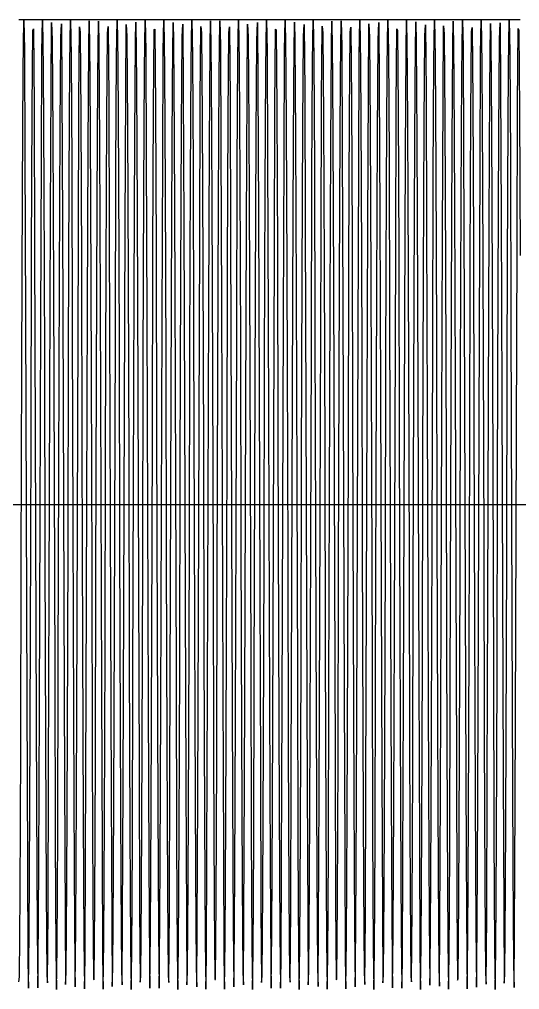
# Model space of a CAD drawing. Header units: metres. Extents: x 5 to 509, y -1 to 159.
# Drawn here: x 130.35 to 138.59, y 121 to 137 of the extents above; entities that cross this region are included whole.
import ezdxf

# ---------------------------------------------------------------- set-up
doc = ezdxf.new("R2010")
doc.units = ezdxf.units.M
doc.linetypes.add('DASHED', pattern=[0.6, 0.35, -0.25])
doc.layers.add('BASE', color=8, linetype='Continuous')
doc.layers.add('WAVE', color=7, linetype='Continuous')

msp = doc.modelspace()

# ---------------------------------------------------------------- linework, layer by layer
at = {"layer": 'BASE'}
msp.add_line((29, 129), (501, 129), dxfattribs=at)
at = {"layer": 'WAVE', "linetype": 'DASHED'}
msp.add_lwpolyline([(130.342, 137), (130.352, 137), (130.362, 137), (130.372, 137), (130.382, 137), (130.392, 137), (130.402, 137), (130.412, 137), (130.422, 137), (130.432, 137), (130.442, 137), (130.452, 137), (130.462, 137), (130.472, 137), (130.482, 137), (130.492, 137), (130.502, 137), (130.512, 137), (130.522, 137), (130.532, 137), (130.542, 137), (130.552, 137), (130.562, 137), (130.572, 137), (130.582, 137), (130.592, 137), (130.602, 137), (130.612, 137), (130.622, 137), (130.632, 137), (130.642, 137), (130.652, 137), (130.662, 137), (130.672, 137), (130.682, 137), (130.692, 137), (130.702, 137), (130.712, 137), (130.722, 137), (130.732, 137), (130.742, 137), (130.752, 137), (130.762, 137), (130.772, 137), (130.782, 137), (130.792, 137), (130.802, 137), (130.812, 137), (130.822, 137), (130.832, 137), (130.842, 137), (130.852, 137), (130.862, 137), (130.872, 137), (130.882, 137), (130.892, 137), (130.902, 137), (130.912, 137), (130.922, 137), (130.932, 137), (130.942, 137), (130.952, 137), (130.962, 137), (130.972, 137), (130.982, 137), (130.992, 137), (131.002, 137), (131.012, 137), (131.022, 137), (131.032, 137), (131.042, 137), (131.052, 137), (131.062, 137), (131.072, 137), (131.082, 137), (131.092, 137), (131.102, 137), (131.112, 137), (131.122, 137), (131.132, 137), (131.142, 137), (131.152, 137), (131.162, 137), (131.172, 137), (131.182, 137), (131.192, 137), (131.202, 137), (131.212, 137), (131.222, 137), (131.232, 137), (131.242, 137), (131.252, 137), (131.262, 137), (131.272, 137), (131.282, 137), (131.292, 137), (131.302, 137), (131.312, 137), (131.322, 137), (131.332, 137), (131.342, 137), (131.352, 137), (131.362, 137), (131.372, 137), (131.382, 137), (131.392, 137), (131.402, 137), (131.412, 137), (131.422, 137), (131.432, 137), (131.442, 137), (131.452, 137), (131.462, 137), (131.472, 137), (131.482, 137), (131.492, 137), (131.502, 137), (131.512, 137), (131.522, 137), (131.532, 137), (131.542, 137), (131.552, 137), (131.562, 137), (131.572, 137), (131.582, 137), (131.592, 137), (131.602, 137), (131.612, 137), (131.622, 137), (131.632, 137), (131.642, 137), (131.652, 137), (131.662, 137), (131.672, 137), (131.682, 137), (131.692, 137), (131.702, 137), (131.712, 137), (131.722, 137), (131.732, 137), (131.742, 137), (131.752, 137), (131.762, 137), (131.772, 137), (131.782, 137), (131.792, 137), (131.802, 137), (131.812, 137), (131.822, 137), (131.832, 137), (131.842, 137), (131.852, 137), (131.862, 137), (131.872, 137), (131.882, 137), (131.892, 137), (131.902, 137), (131.912, 137), (131.922, 137), (131.932, 137), (131.942, 137), (131.952, 137), (131.962, 137), (131.972, 137), (131.982, 137), (131.992, 137), (132.002, 137), (132.012, 137), (132.022, 137), (132.032, 137), (132.042, 137), (132.052, 137), (132.062, 137), (132.072, 137), (132.082, 137), (132.092, 137), (132.102, 137), (132.112, 137), (132.122, 137), (132.132, 137), (132.142, 137), (132.152, 137), (132.162, 137), (132.172, 137), (132.182, 137), (132.192, 137), (132.202, 137), (132.212, 137), (132.222, 137), (132.232, 137), (132.242, 137), (132.252, 137), (132.262, 137), (132.272, 137), (132.282, 137), (132.292, 137), (132.302, 137), (132.312, 137), (132.322, 137), (132.332, 137), (132.342, 137), (132.352, 137), (132.362, 137), (132.372, 137), (132.382, 137), (132.392, 137), (132.402, 137), (132.412, 137), (132.422, 137), (132.432, 137), (132.442, 137), (132.452, 137), (132.462, 137), (132.472, 137), (132.482, 137), (132.492, 137), (132.502, 137), (132.512, 137), (132.522, 137), (132.532, 137), (132.542, 137), (132.552, 137), (132.562, 137), (132.572, 137), (132.582, 137), (132.592, 137), (132.602, 137), (132.612, 137), (132.622, 137), (132.632, 137), (132.642, 137), (132.652, 137), (132.662, 137), (132.672, 137), (132.682, 137), (132.692, 137), (132.702, 137), (132.712, 137), (132.722, 137), (132.732, 137), (132.742, 137), (132.752, 137), (132.762, 137), (132.772, 137), (132.782, 137), (132.792, 137), (132.802, 137), (132.812, 137), (132.822, 137), (132.832, 137), (132.842, 137), (132.852, 137), (132.862, 137), (132.872, 137), (132.882, 137), (132.892, 137), (132.902, 137), (132.912, 137), (132.922, 137), (132.932, 137), (132.942, 137), (132.952, 137), (132.962, 137), (132.972, 137), (132.982, 137), (132.992, 137), (133.002, 137), (133.012, 137), (133.022, 137), (133.032, 137), (133.042, 137), (133.052, 137), (133.062, 137), (133.072, 137), (133.082, 137), (133.092, 137), (133.102, 137), (133.112, 137), (133.122, 137), (133.132, 137), (133.142, 137), (133.152, 137), (133.162, 137), (133.172, 137), (133.182, 137), (133.192, 137), (133.202, 137), (133.212, 137), (133.222, 137), (133.232, 137), (133.242, 137), (133.252, 137), (133.262, 137), (133.272, 137), (133.282, 137), (133.292, 137), (133.302, 137), (133.312, 137), (133.322, 137), (133.332, 137), (133.342, 137), (133.352, 137), (133.362, 137), (133.372, 137), (133.382, 137), (133.392, 137), (133.402, 137), (133.412, 137), (133.422, 137), (133.432, 137), (133.442, 137), (133.452, 137), (133.462, 137), (133.472, 137), (133.482, 137), (133.492, 137), (133.502, 137), (133.512, 137), (133.522, 137), (133.532, 137), (133.542, 137), (133.552, 137), (133.562, 137), (133.572, 137), (133.582, 137), (133.592, 137), (133.602, 137), (133.612, 137), (133.622, 137), (133.632, 137), (133.642, 137), (133.652, 137), (133.662, 137), (133.672, 137), (133.682, 137), (133.692, 137), (133.702, 137), (133.712, 137), (133.722, 137), (133.732, 137), (133.742, 137), (133.752, 137), (133.762, 137), (133.772, 137), (133.782, 137), (133.792, 137), (133.802, 137), (133.812, 137), (133.822, 137), (133.832, 137), (133.842, 137), (133.852, 137), (133.862, 137), (133.872, 137), (133.882, 137), (133.892, 137), (133.902, 137), (133.912, 137), (133.922, 137), (133.932, 137), (133.942, 137), (133.952, 137), (133.962, 137), (133.972, 137), (133.982, 137), (133.992, 137), (134.002, 137), (134.012, 137), (134.022, 137), (134.032, 137), (134.042, 137), (134.052, 137), (134.062, 137), (134.072, 137), (134.082, 137), (134.092, 137), (134.102, 137), (134.112, 137), (134.122, 137), (134.132, 137), (134.142, 137), (134.152, 137), (134.162, 137), (134.172, 137), (134.182, 137), (134.192, 137), (134.202, 137), (134.212, 137), (134.222, 137), (134.232, 137), (134.242, 137), (134.252, 137), (134.262, 137), (134.272, 137), (134.282, 137), (134.292, 137), (134.302, 137), (134.312, 137), (134.322, 137), (134.332, 137), (134.342, 137), (134.352, 137), (134.362, 137), (134.372, 137), (134.382, 137), (134.392, 137), (134.402, 137), (134.412, 137), (134.422, 137), (134.432, 137), (134.442, 137), (134.452, 137), (134.462, 137), (134.472, 137), (134.482, 137), (134.492, 137), (134.502, 137), (134.512, 137), (134.522, 137), (134.532, 137), (134.542, 137), (134.552, 137), (134.562, 137), (134.572, 137), (134.582, 137), (134.592, 137), (134.602, 137), (134.612, 137), (134.622, 137), (134.632, 137), (134.642, 137), (134.652, 137), (134.662, 137), (134.672, 137), (134.682, 137), (134.692, 137), (134.702, 137), (134.712, 137), (134.722, 137), (134.732, 137), (134.742, 137), (134.752, 137), (134.762, 137), (134.772, 137), (134.782, 137), (134.792, 137), (134.802, 137), (134.812, 137), (134.822, 137), (134.832, 137), (134.842, 137), (134.852, 137), (134.862, 137), (134.872, 137), (134.882, 137), (134.892, 137), (134.902, 137), (134.912, 137), (134.922, 137), (134.932, 137), (134.942, 137), (134.952, 137), (134.962, 137), (134.972, 137), (134.982, 137), (134.992, 137), (135.002, 137), (135.012, 137), (135.022, 137), (135.032, 137), (135.042, 137), (135.052, 137), (135.062, 137), (135.072, 137), (135.082, 137), (135.092, 137), (135.102, 137), (135.112, 137), (135.122, 137), (135.132, 137), (135.142, 137), (135.152, 137), (135.162, 137), (135.172, 137), (135.182, 137), (135.192, 137), (135.202, 137), (135.212, 137), (135.222, 137), (135.232, 137), (135.242, 137), (135.252, 137), (135.262, 137), (135.272, 137), (135.282, 137), (135.292, 137), (135.302, 137), (135.312, 137), (135.322, 137), (135.332, 137), (135.342, 137), (135.352, 137), (135.362, 137), (135.372, 137), (135.382, 137), (135.392, 137), (135.402, 137), (135.412, 137), (135.422, 137), (135.432, 137), (135.442, 137), (135.452, 137), (135.462, 137), (135.472, 137), (135.482, 137), (135.492, 137), (135.502, 137), (135.512, 137), (135.522, 137), (135.532, 137), (135.542, 137), (135.552, 137), (135.562, 137), (135.572, 137), (135.582, 137), (135.592, 137), (135.602, 137), (135.612, 137), (135.622, 137), (135.632, 137), (135.642, 137), (135.652, 137), (135.662, 137), (135.672, 137), (135.682, 137), (135.692, 137), (135.702, 137), (135.712, 137), (135.722, 137), (135.732, 137), (135.742, 137), (135.752, 137), (135.762, 137), (135.772, 137), (135.782, 137), (135.792, 137), (135.802, 137), (135.812, 137), (135.822, 137), (135.832, 137), (135.842, 137), (135.852, 137), (135.862, 137), (135.872, 137), (135.882, 137), (135.892, 137), (135.902, 137), (135.912, 137), (135.922, 137), (135.932, 137), (135.942, 137), (135.952, 137), (135.962, 137), (135.972, 137), (135.982, 137), (135.992, 137), (136.002, 137), (136.012, 137), (136.022, 137), (136.032, 137), (136.042, 137), (136.052, 137), (136.062, 137), (136.072, 137), (136.082, 137), (136.092, 137), (136.102, 137), (136.112, 137), (136.122, 137), (136.132, 137), (136.142, 137), (136.152, 137), (136.162, 137), (136.172, 137), (136.182, 137), (136.192, 137), (136.202, 137), (136.212, 137), (136.222, 137), (136.232, 137), (136.242, 137), (136.252, 137), (136.262, 137), (136.272, 137), (136.282, 137), (136.292, 137), (136.302, 137), (136.312, 137), (136.322, 137), (136.332, 137), (136.342, 137), (136.352, 137), (136.362, 137), (136.372, 137), (136.382, 137), (136.392, 137), (136.402, 137), (136.412, 137), (136.422, 137), (136.432, 137), (136.442, 137), (136.452, 137), (136.462, 137), (136.472, 137), (136.482, 137), (136.492, 137), (136.502, 137), (136.512, 137), (136.522, 137), (136.532, 137), (136.542, 137), (136.552, 137), (136.562, 137), (136.572, 137), (136.582, 137), (136.592, 137), (136.602, 137), (136.612, 137), (136.622, 137), (136.632, 137), (136.642, 137), (136.652, 137), (136.662, 137), (136.672, 137), (136.682, 137), (136.692, 137), (136.702, 137), (136.712, 137), (136.722, 137), (136.732, 137), (136.742, 137), (136.752, 137), (136.762, 137), (136.772, 137), (136.782, 137), (136.792, 137), (136.802, 137), (136.812, 137), (136.822, 137), (136.832, 137), (136.842, 137), (136.852, 137), (136.862, 137), (136.872, 137), (136.882, 137), (136.892, 137), (136.902, 137), (136.912, 137), (136.922, 137), (136.932, 137), (136.942, 137), (136.952, 137), (136.962, 137), (136.972, 137), (136.982, 137), (136.992, 137), (137.002, 137), (137.012, 137), (137.022, 137), (137.032, 137), (137.042, 137), (137.052, 137), (137.062, 137), (137.072, 137), (137.082, 137), (137.092, 137), (137.102, 137), (137.112, 137), (137.122, 137), (137.132, 137), (137.142, 137), (137.152, 137), (137.162, 137), (137.172, 137), (137.182, 137), (137.192, 137), (137.202, 137), (137.212, 137), (137.222, 137), (137.232, 137), (137.242, 137), (137.252, 137), (137.262, 137), (137.272, 137), (137.282, 137), (137.292, 137), (137.302, 137), (137.312, 137), (137.322, 137), (137.332, 137), (137.342, 137), (137.352, 137), (137.362, 137), (137.372, 137), (137.382, 137), (137.392, 137), (137.402, 137), (137.412, 137), (137.422, 137), (137.432, 137), (137.442, 137), (137.452, 137), (137.462, 137), (137.472, 137), (137.482, 137), (137.492, 137), (137.502, 137), (137.512, 137), (137.522, 137), (137.532, 137), (137.542, 137), (137.552, 137), (137.562, 137), (137.572, 137), (137.582, 137), (137.592, 137), (137.602, 137), (137.612, 137), (137.622, 137), (137.632, 137), (137.642, 137), (137.652, 137), (137.662, 137), (137.672, 137), (137.682, 137), (137.692, 137), (137.702, 137), (137.712, 137), (137.722, 137), (137.732, 137), (137.742, 137), (137.752, 137), (137.762, 137), (137.772, 137), (137.782, 137), (137.792, 137), (137.802, 137), (137.812, 137), (137.822, 137), (137.832, 137), (137.842, 137), (137.852, 137), (137.862, 137), (137.872, 137), (137.882, 137), (137.892, 137), (137.902, 137), (137.912, 137), (137.922, 137), (137.932, 137), (137.942, 137), (137.952, 137), (137.962, 137), (137.972, 137), (137.982, 137), (137.992, 137), (138.002, 137), (138.012, 137), (138.022, 137), (138.032, 137), (138.042, 137), (138.052, 137), (138.062, 137), (138.072, 137), (138.082, 137), (138.092, 137), (138.102, 137), (138.112, 137), (138.122, 137), (138.132, 137), (138.142, 137), (138.152, 137), (138.162, 137), (138.172, 137), (138.182, 137), (138.192, 137), (138.202, 137), (138.212, 137), (138.222, 137), (138.232, 137), (138.242, 137), (138.252, 137), (138.262, 137), (138.272, 137), (138.282, 137), (138.292, 137), (138.302, 137), (138.312, 137), (138.322, 137), (138.332, 137), (138.342, 137), (138.352, 137), (138.362, 137), (138.372, 137), (138.382, 137), (138.392, 137), (138.402, 137), (138.412, 137), (138.422, 137), (138.432, 137), (138.442, 137), (138.452, 137), (138.462, 137), (138.472, 137), (138.482, 137), (138.492, 137), (138.502, 137), (138.512, 137), (138.522, 137), (138.532, 137), (138.542, 137), (138.552, 137), (138.562, 137), (138.572, 137), (138.582, 137), (138.592, 137), (138.602, 137)], dxfattribs=at)
at = {"layer": 'WAVE'}
msp.add_lwpolyline([(130.342, 121.128), (130.352, 121.209), (130.362, 122.572), (130.372, 124.993), (130.382, 128.072), (130.392, 131.304), (130.402, 134.157), (130.412, 136.162), (130.422, 136.989), (130.432, 136.501), (130.442, 134.779), (130.452, 132.107), (130.462, 128.923), (130.472, 125.752), (130.482, 123.116), (130.492, 121.447), (130.502, 121.021), (130.512, 121.907), (130.522, 123.961), (130.532, 126.843), (130.542, 130.08), (130.552, 133.139), (130.562, 135.518), (130.572, 136.824), (130.582, 136.843), (130.592, 135.572), (130.602, 133.22), (130.612, 130.173), (130.622, 126.934), (130.632, 124.034), (130.642, 121.952), (130.652, 121.028), (130.662, 121.417), (130.672, 123.052), (130.682, 125.667), (130.692, 128.829), (130.702, 132.02), (130.712, 134.714), (130.722, 136.468), (130.732, 136.993), (130.742, 136.204), (130.752, 134.229), (130.762, 131.394), (130.772, 128.166), (130.782, 125.074), (130.792, 122.629), (130.802, 121.231), (130.812, 121.112), (130.822, 122.29), (130.832, 124.572), (130.842, 127.582), (130.852, 130.826), (130.862, 133.769), (130.872, 135.928), (130.882, 136.947), (130.892, 136.659), (130.902, 135.11), (130.912, 132.557), (130.922, 129.418), (130.932, 126.211), (130.942, 123.462), (130.952, 121.625), (130.962, 121), (130.972, 121.692), (130.982, 123.586), (130.992, 126.371), (131.002, 129.588), (131.012, 132.708), (131.022, 135.218), (131.032, 136.706), (131.042, 136.926), (131.052, 135.842), (131.062, 133.632), (131.072, 130.661), (131.082, 127.416), (131.092, 124.432), (131.102, 122.199), (131.112, 121.085), (131.122, 121.274), (131.132, 122.733), (131.142, 125.223), (131.152, 128.335), (131.162, 131.556), (131.172, 134.356), (131.182, 136.276), (131.192, 136.998), (131.202, 136.405), (131.212, 134.594), (131.222, 131.862), (131.232, 128.66), (131.242, 125.513), (131.252, 122.94), (131.262, 121.364), (131.272, 121.044), (131.282, 122.033), (131.292, 124.168), (131.302, 127.098), (131.312, 130.341), (131.322, 133.363), (131.332, 135.667), (131.342, 136.875), (131.352, 136.787), (131.362, 135.418), (131.372, 132.993), (131.382, 129.912), (131.392, 126.68), (131.402, 123.83), (131.412, 121.831), (131.422, 121.011), (131.432, 121.505), (131.442, 123.232), (131.452, 125.908), (131.462, 129.093), (131.472, 132.262), (131.482, 134.895), (131.492, 136.558), (131.502, 136.978), (131.512, 136.085), (131.522, 134.027), (131.532, 131.141), (131.542, 127.904), (131.552, 124.847), (131.562, 122.473), (131.572, 121.173), (131.582, 121.16), (131.592, 122.437), (131.602, 124.794), (131.612, 127.843), (131.622, 131.082), (131.632, 133.979), (131.642, 136.056), (131.652, 136.973), (131.662, 136.578), (131.672, 134.937), (131.682, 132.319), (131.692, 129.155), (131.702, 125.965), (131.712, 123.275), (131.722, 121.527), (131.732, 121.008), (131.742, 121.803), (131.752, 123.783), (131.762, 126.621), (131.772, 129.85), (131.782, 132.94), (131.792, 135.381), (131.802, 136.773), (131.812, 136.885), (131.822, 135.701), (131.832, 133.414), (131.842, 130.401), (131.852, 127.158), (131.862, 124.218), (131.872, 122.064), (131.882, 121.051), (131.892, 121.346), (131.902, 122.9), (131.912, 125.458), (131.922, 128.598), (131.932, 131.804), (131.942, 134.549), (131.952, 136.382), (131.962, 136.999), (131.972, 136.301), (131.982, 134.402), (131.992, 131.614), (132.002, 128.396), (132.012, 125.278), (132.022, 122.771), (132.032, 121.29), (132.042, 121.077), (132.052, 122.167), (132.062, 124.381), (132.072, 127.355), (132.082, 130.6), (132.092, 133.582), (132.102, 135.809), (132.112, 136.917), (132.122, 136.722), (132.132, 135.257), (132.142, 132.762), (132.152, 129.649), (132.162, 126.429), (132.172, 123.632), (132.182, 121.717), (132.192, 121.001), (132.202, 121.601), (132.212, 123.418), (132.222, 126.153), (132.232, 129.357), (132.242, 132.502), (132.252, 135.07), (132.262, 136.641), (132.272, 136.954), (132.282, 135.959), (132.292, 133.819), (132.302, 130.886), (132.312, 127.643), (132.322, 124.623), (132.332, 122.324), (132.342, 121.122), (132.352, 121.217), (132.362, 122.592), (132.372, 125.021), (132.382, 128.105), (132.392, 131.336), (132.402, 134.182), (132.412, 136.177), (132.422, 136.99), (132.432, 136.489), (132.442, 134.757), (132.452, 132.077), (132.462, 128.891), (132.472, 125.723), (132.482, 123.094), (132.492, 121.436), (132.502, 121.023), (132.512, 121.923), (132.522, 123.986), (132.532, 126.874), (132.542, 130.112), (132.552, 133.167), (132.562, 135.537), (132.572, 136.831), (132.582, 136.837), (132.592, 135.553), (132.602, 133.192), (132.612, 130.141), (132.622, 126.902), (132.632, 124.009), (132.642, 121.936), (132.652, 121.026), (132.662, 121.427), (132.672, 123.074), (132.682, 125.696), (132.692, 128.862), (132.702, 132.05), (132.712, 134.736), (132.722, 136.479), (132.732, 136.992), (132.742, 136.189), (132.752, 134.204), (132.762, 131.363), (132.772, 128.133), (132.782, 125.046), (132.792, 122.609), (132.802, 121.224), (132.812, 121.117), (132.822, 122.308), (132.832, 124.599), (132.842, 127.615), (132.852, 130.858), (132.862, 133.796), (132.872, 135.944), (132.882, 136.951), (132.892, 136.649), (132.902, 135.089), (132.912, 132.528), (132.922, 129.386), (132.932, 126.18), (132.942, 123.439), (132.952, 121.612), (132.962, 121.001), (132.972, 121.705), (132.982, 123.61), (132.992, 126.401), (133.002, 129.62), (133.012, 132.737), (133.022, 135.239), (133.032, 136.715), (133.042, 136.921), (133.052, 135.825), (133.062, 133.605), (133.072, 130.629), (133.082, 127.384), (133.092, 124.405), (133.102, 122.182), (133.112, 121.081), (133.122, 121.282), (133.132, 122.753), (133.142, 125.252), (133.152, 128.367), (133.162, 131.587), (133.172, 134.381), (133.182, 136.289), (133.192, 136.999), (133.202, 136.393), (133.212, 134.57), (133.222, 131.831), (133.232, 128.627), (133.242, 125.484), (133.252, 122.919), (133.262, 121.355), (133.272, 121.048), (133.282, 122.049), (133.292, 124.194), (133.302, 127.13), (133.312, 130.373), (133.322, 133.39), (133.332, 135.685), (133.342, 136.881), (133.352, 136.779), (133.362, 135.398), (133.372, 132.965), (133.382, 129.879), (133.392, 126.649), (133.402, 123.805), (133.412, 121.816), (133.422, 121.009), (133.432, 121.516), (133.442, 123.255), (133.452, 125.938), (133.462, 129.126), (133.472, 132.292), (133.482, 134.917), (133.492, 136.569), (133.502, 136.975), (133.512, 136.07), (133.522, 134.001), (133.532, 131.11), (133.542, 127.871), (133.552, 124.819), (133.562, 122.454), (133.572, 121.166), (133.582, 121.167), (133.592, 122.456), (133.602, 124.822), (133.612, 127.875), (133.622, 131.114), (133.632, 134.004), (133.642, 136.072), (133.652, 136.976), (133.662, 136.568), (133.672, 134.915), (133.682, 132.289), (133.692, 129.122), (133.702, 125.935), (133.712, 123.252), (133.722, 121.515), (133.732, 121.009), (133.742, 121.818), (133.752, 123.808), (133.762, 126.652), (133.772, 129.883), (133.782, 132.968), (133.792, 135.401), (133.802, 136.78), (133.812, 136.88), (133.822, 135.683), (133.832, 133.387), (133.842, 130.369), (133.852, 127.126), (133.862, 124.191), (133.872, 122.048), (133.882, 121.048), (133.892, 121.356), (133.902, 122.921), (133.912, 125.487), (133.922, 128.631), (133.932, 131.835), (133.942, 134.573), (133.952, 136.394), (133.962, 136.999), (133.972, 136.288), (133.982, 134.378), (133.992, 131.583), (134.002, 128.364), (134.012, 125.249), (134.022, 122.751), (134.032, 121.281), (134.042, 121.081), (134.052, 122.184), (134.062, 124.408), (134.072, 127.387), (134.082, 130.632), (134.092, 133.608), (134.102, 135.827), (134.112, 136.922), (134.122, 136.714), (134.132, 135.237), (134.142, 132.734), (134.152, 129.616), (134.162, 126.398), (134.172, 123.607), (134.182, 121.704), (134.192, 121.001), (134.202, 121.614), (134.212, 123.442), (134.222, 126.184), (134.232, 129.389), (134.242, 132.531), (134.252, 135.092), (134.262, 136.65), (134.272, 136.95), (134.282, 135.942), (134.292, 133.793), (134.302, 130.854), (134.312, 127.611), (134.322, 124.596), (134.332, 122.306), (134.342, 121.117), (134.352, 121.224), (134.362, 122.611), (134.372, 125.049), (134.382, 128.137), (134.392, 131.367), (134.402, 134.207), (134.412, 136.191), (134.422, 136.992), (134.432, 136.478), (134.442, 134.734), (134.452, 132.047), (134.462, 128.858), (134.472, 125.693), (134.482, 123.072), (134.492, 121.426), (134.502, 121.026), (134.512, 121.938), (134.522, 124.012), (134.532, 126.906), (134.542, 130.145), (134.552, 133.195), (134.562, 135.556), (134.572, 136.837), (134.582, 136.83), (134.592, 135.535), (134.602, 133.164), (134.612, 130.109), (134.622, 126.871), (134.632, 123.983), (134.642, 121.921), (134.652, 121.023), (134.662, 121.438), (134.672, 123.096), (134.682, 125.726), (134.692, 128.894), (134.702, 132.08), (134.712, 134.759), (134.722, 136.491), (134.732, 136.99), (134.742, 136.175), (134.752, 134.18), (134.762, 131.332), (134.772, 128.101), (134.782, 125.018), (134.792, 122.589), (134.802, 121.216), (134.812, 121.123), (134.822, 122.326), (134.832, 124.627), (134.842, 127.647), (134.852, 130.89), (134.862, 133.822), (134.872, 135.96), (134.882, 136.954), (134.892, 136.639), (134.902, 135.068), (134.912, 132.498), (134.922, 129.353), (134.932, 126.15), (134.942, 123.415), (134.952, 121.6), (134.962, 121.001), (134.972, 121.719), (134.982, 123.634), (134.992, 126.432), (135.002, 129.653), (135.012, 132.766), (135.022, 135.259), (135.032, 136.723), (135.042, 136.917), (135.052, 135.808), (135.062, 133.579), (135.072, 130.597), (135.082, 127.352), (135.092, 124.378), (135.102, 122.165), (135.112, 121.076), (135.122, 121.291), (135.132, 122.774), (135.142, 125.281), (135.152, 128.4), (135.162, 131.618), (135.172, 134.405), (135.182, 136.303), (135.192, 136.999), (135.202, 136.38), (135.212, 134.547), (135.222, 131.801), (135.232, 128.594), (135.242, 125.454), (135.252, 122.898), (135.262, 121.345), (135.272, 121.052), (135.282, 122.066), (135.292, 124.221), (135.302, 127.162), (135.312, 130.405), (135.322, 133.418), (135.332, 135.703), (135.342, 136.886), (135.352, 136.772), (135.362, 135.379), (135.372, 132.937), (135.382, 129.847), (135.392, 126.618), (135.402, 123.78), (135.412, 121.802), (135.422, 121.007), (135.432, 121.528), (135.442, 123.278), (135.452, 125.969), (135.462, 129.158), (135.472, 132.322), (135.482, 134.939), (135.492, 136.579), (135.502, 136.973), (135.512, 136.054), (135.522, 133.976), (135.532, 131.078), (135.542, 127.839), (135.552, 124.791), (135.562, 122.435), (135.572, 121.159), (135.582, 121.173), (135.592, 122.475), (135.602, 124.85), (135.612, 127.908), (135.622, 131.145), (135.632, 134.03), (135.642, 136.087), (135.652, 136.978), (135.662, 136.557), (135.672, 134.893), (135.682, 132.259), (135.692, 129.089), (135.702, 125.905), (135.712, 123.229), (135.722, 121.503), (135.732, 121.011), (135.742, 121.832), (135.752, 123.833), (135.762, 126.684), (135.772, 129.915), (135.782, 132.997), (135.792, 135.42), (135.802, 136.788), (135.812, 136.874), (135.822, 135.665), (135.832, 133.36), (135.842, 130.337), (135.852, 127.094), (135.862, 124.165), (135.872, 122.032), (135.882, 121.044), (135.892, 121.365), (135.902, 122.943), (135.912, 125.516), (135.922, 128.663), (135.932, 131.866), (135.942, 134.596), (135.952, 136.407), (135.962, 136.998), (135.972, 136.274), (135.982, 134.354), (135.992, 131.552), (136.002, 128.331), (136.012, 125.22), (136.022, 122.73), (136.032, 121.273), (136.042, 121.086), (136.052, 122.201), (136.062, 124.435), (136.072, 127.419), (136.082, 130.664), (136.092, 133.635), (136.102, 135.844), (136.112, 136.926), (136.122, 136.705), (136.132, 135.216), (136.142, 132.705), (136.152, 129.584), (136.162, 126.367), (136.172, 123.583), (136.182, 121.691), (136.192, 121), (136.202, 121.626), (136.212, 123.465), (136.222, 126.214), (136.232, 129.422), (136.242, 132.56), (136.252, 135.113), (136.262, 136.66), (136.272, 136.947), (136.282, 135.926), (136.292, 133.766), (136.302, 130.822), (136.312, 127.579), (136.322, 124.569), (136.332, 122.288), (136.342, 121.111), (136.352, 121.232), (136.362, 122.631), (136.372, 125.078), (136.382, 128.17), (136.392, 131.398), (136.402, 134.232), (136.412, 136.205), (136.422, 136.993), (136.432, 136.466), (136.442, 134.711), (136.452, 132.016), (136.462, 128.825), (136.472, 125.663), (136.482, 123.05), (136.492, 121.415), (136.502, 121.029), (136.512, 121.953), (136.522, 124.037), (136.532, 126.937), (136.542, 130.177), (136.552, 133.223), (136.562, 135.574), (136.572, 136.844), (136.582, 136.823), (136.592, 135.516), (136.602, 133.136), (136.612, 130.076), (136.622, 126.839), (136.632, 123.958), (136.642, 121.906), (136.652, 121.021), (136.662, 121.448), (136.672, 123.118), (136.682, 125.756), (136.692, 128.927), (136.702, 132.11), (136.712, 134.782), (136.722, 136.502), (136.732, 136.988), (136.742, 136.16), (136.752, 134.155), (136.762, 131.301), (136.772, 128.068), (136.782, 124.989), (136.792, 122.57), (136.802, 121.208), (136.812, 121.129), (136.822, 122.344), (136.832, 124.654), (136.842, 127.679), (136.852, 130.921), (136.862, 133.848), (136.872, 135.976), (136.882, 136.958), (136.892, 136.63), (136.902, 135.047), (136.912, 132.469), (136.922, 129.32), (136.932, 126.119), (136.942, 123.392), (136.952, 121.587), (136.962, 121.002), (136.972, 121.733), (136.982, 123.659), (136.992, 126.463), (137.002, 129.685), (137.012, 132.795), (137.022, 135.28), (137.032, 136.732), (137.042, 136.912), (137.052, 135.79), (137.062, 133.552), (137.072, 130.564), (137.082, 127.32), (137.092, 124.352), (137.102, 122.148), (137.112, 121.072), (137.122, 121.3), (137.132, 122.794), (137.142, 125.31), (137.152, 128.432), (137.162, 131.648), (137.172, 134.429), (137.182, 136.316), (137.192, 137), (137.202, 136.367), (137.212, 134.523), (137.222, 131.77), (137.232, 128.562), (137.242, 125.425), (137.252, 122.877), (137.262, 121.336), (137.272, 121.055), (137.282, 122.082), (137.292, 124.247), (137.302, 127.194), (137.312, 130.437), (137.322, 133.445), (137.332, 135.721), (137.342, 136.892), (137.352, 136.764), (137.362, 135.359), (137.372, 132.908), (137.382, 129.814), (137.392, 126.586), (137.402, 123.756), (137.412, 121.788), (137.422, 121.006), (137.432, 121.54), (137.442, 123.3), (137.452, 125.999), (137.462, 129.191), (137.472, 132.352), (137.482, 134.961), (137.492, 136.59), (137.502, 136.97), (137.512, 136.039), (137.522, 133.95), (137.532, 131.047), (137.542, 127.807), (137.552, 124.763), (137.562, 122.417), (137.572, 121.153), (137.582, 121.18), (137.592, 122.494), (137.602, 124.878), (137.612, 127.94), (137.622, 131.176), (137.632, 134.055), (137.642, 136.102), (137.652, 136.98), (137.662, 136.546), (137.672, 134.871), (137.682, 132.229), (137.692, 129.057), (137.702, 125.875), (137.712, 123.207), (137.722, 121.492), (137.732, 121.012), (137.742, 121.847), (137.752, 123.858), (137.762, 126.715), (137.772, 129.948), (137.782, 133.025), (137.792, 135.44), (137.802, 136.795), (137.812, 136.868), (137.822, 135.647), (137.832, 133.332), (137.842, 130.305), (137.852, 127.063), (137.862, 124.139), (137.872, 122.016), (137.882, 121.041), (137.892, 121.375), (137.902, 122.964), (137.912, 125.546), (137.922, 128.696), (137.932, 131.896), (137.942, 134.62), (137.952, 136.419), (137.962, 136.998), (137.972, 136.261), (137.982, 134.329), (137.992, 131.521), (138.002, 128.298), (138.012, 125.191), (138.022, 122.71), (138.032, 121.264), (138.042, 121.091), (138.052, 122.218), (138.062, 124.462), (138.072, 127.452), (138.082, 130.696), (138.092, 133.662), (138.102, 135.86), (138.112, 136.931), (138.122, 136.696), (138.132, 135.195), (138.142, 132.676), (138.152, 129.551), (138.162, 126.336), (138.172, 123.559), (138.182, 121.677), (138.192, 121), (138.202, 121.639), (138.212, 123.489), (138.222, 126.245), (138.232, 129.455), (138.242, 132.589), (138.252, 135.134), (138.262, 136.669), (138.272, 136.943), (138.282, 135.91), (138.292, 133.74), (138.302, 130.791), (138.312, 127.547), (138.322, 124.542), (138.332, 122.27), (138.342, 121.106), (138.352, 121.24), (138.362, 122.651), (138.372, 125.106), (138.382, 128.202), (138.392, 131.429), (138.402, 134.257), (138.412, 136.219), (138.422, 136.995), (138.432, 136.454), (138.442, 134.688), (138.452, 131.986), (138.462, 128.793), (138.472, 125.633), (138.482, 123.028), (138.492, 121.405), (138.502, 121.032), (138.512, 121.969), (138.522, 124.063), (138.532, 126.969), (138.542, 130.209), (138.552, 133.251), (138.562, 135.593), (138.572, 136.85), (138.582, 136.816), (138.592, 135.497), (138.602, 133.108)], dxfattribs=at)

doc.saveas('drawing.dxf')
